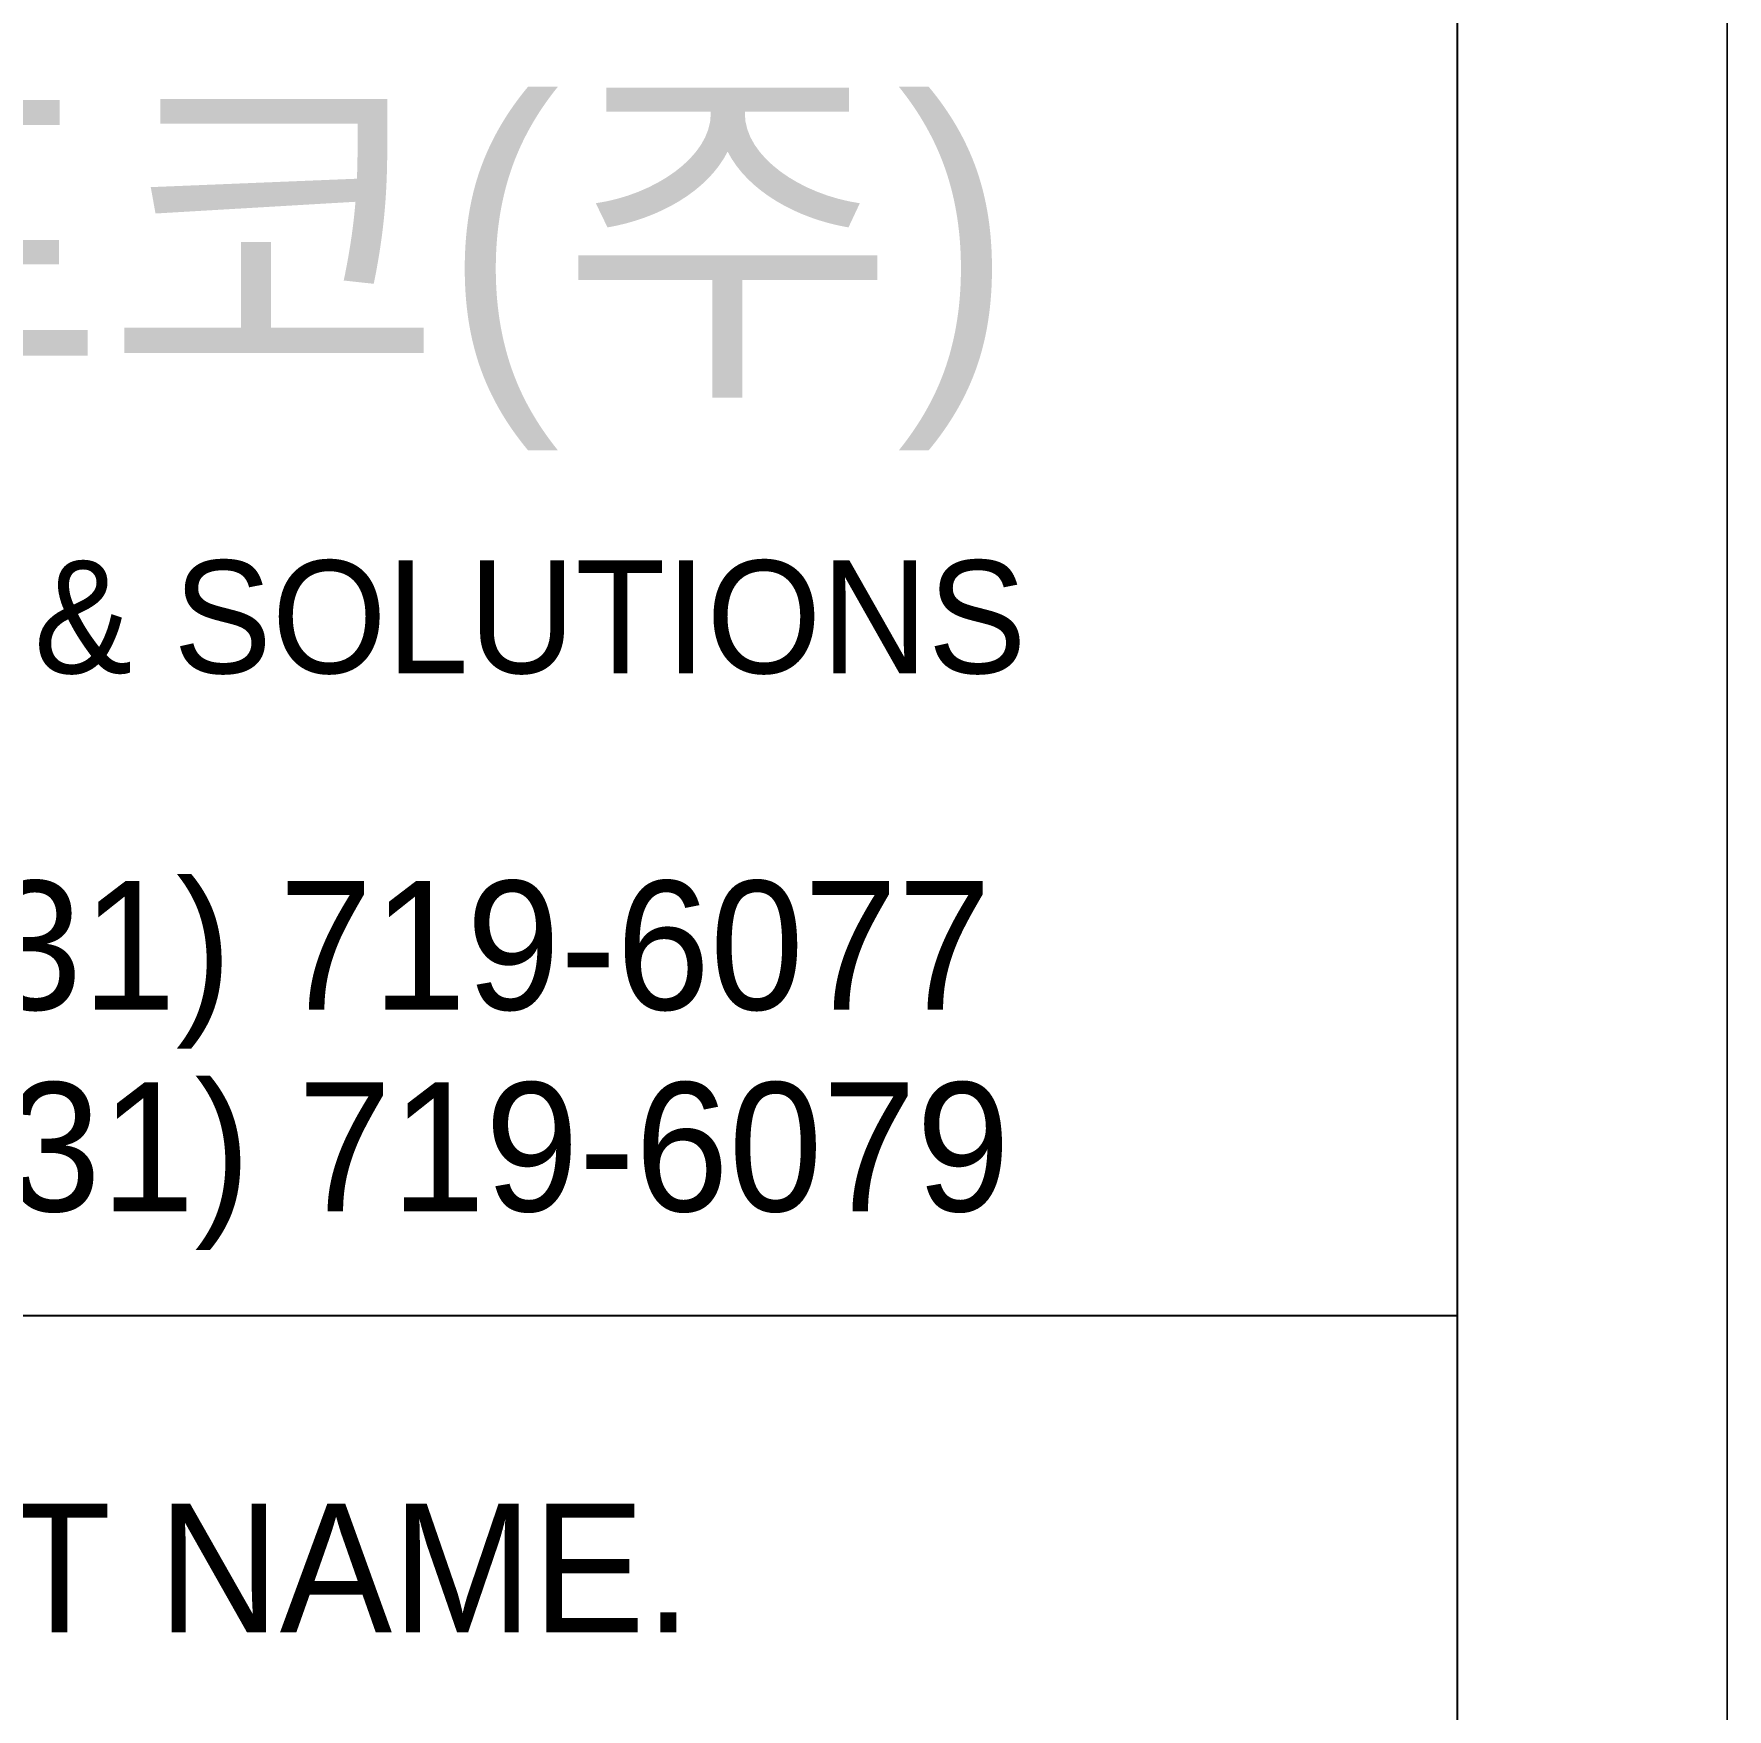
# Model space of a CAD drawing. Header units: millimetres. Extents: x -396231 to 224016, y 0 to 56679.
# Drawn here: x 40255 to 44016, y 49313 to 53034 of the extents above; entities that cross this region are included whole.
import ezdxf

# ---------------------------------------------------------------- set-up
doc = ezdxf.new("R2010")
doc.units = ezdxf.units.MM
doc.layers.add('Plot 설정선', color=251, linetype='Continuous', lineweight=9, plot=False)
doc.layers.add('WIPCO', color=3, linetype='Continuous', lineweight=9)
doc.styles.add('WIPCO', font='')
doc.styles.get('WIPCO').set_extended_font_data('Dotum')

msp = doc.modelspace()

# ---------------------------------------------------------------- linework, layer by layer
at = {"layer": 'Plot 설정선'}
msp.add_lwpolyline([(-36230.7, 56678.6), (-36230.7, 0), (-36230.7, 56678.6), (44016.3, 56678.6), (-36230.7, 56678.6), (-36230.7, 0), (-36230.7, 56678.6), (44016.3, 56678.6), (44016.3, 0), (-36230.7, 0), (44016.3, 0), (44016.3, 56678.6), (44016.3, 0), (-36230.7, 0)], dxfattribs=at)
at = {"layer": 'WIPCO', "color": 3, "lineweight": -3}
msp.add_lwpolyline([(43416.3, 600), (-35630.7, 600), (-35630.7, 56078.6), (43416.3, 56078.6)], close=True, dxfattribs=at)
msp.add_lwpolyline([(38311.7, 50186.5), (43416.3, 50186.5)], dxfattribs=at)

# ---------------------------------------------------------------- texts
at = {"layer": 'WIPCO', "color": 3, "lineweight": -3, "style": 'WIPCO'}
for s, height, p in [('위프코(주)', 596.36, (38918.6, 52288)), ('3D SCAN & SOLUTIONS', 250.668, (38742.5, 51613.3)), ('TEL : (031) 719-6077', 286.253, (38822.1, 50866)), ('FAX : (031) 719-6079', 286.253, (38822.1, 50418.3)), ('PROJECT NAME.', 286.253, (38678.9, 49482.9))]:
    msp.add_text(s, height=height, dxfattribs=at).set_placement(p)

doc.saveas('drawing.dxf')
